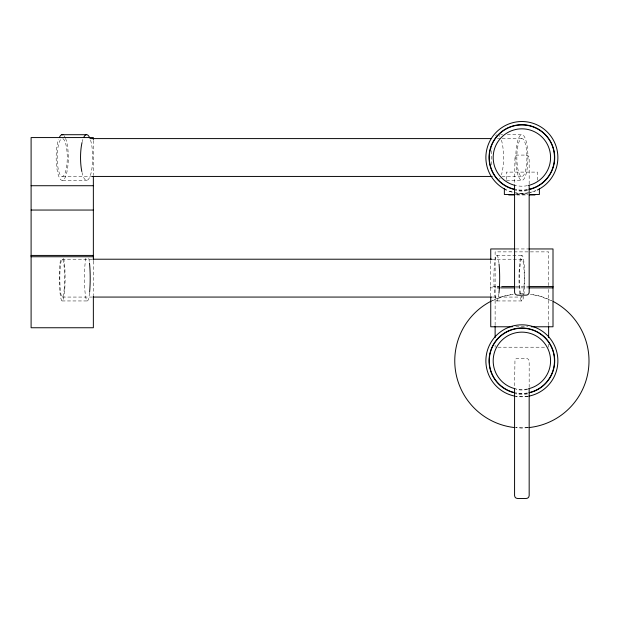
<?xml version="1.0" encoding="UTF-8"?>
<svg xmlns="http://www.w3.org/2000/svg" width="620" height="620" viewBox="0 0 620 620"><rect width="100%" height="100%" fill="white"/><g stroke="black" fill="none" stroke-linecap="round" stroke-linejoin="round"><path stroke-width="0.46" stroke-dasharray="3.1 2.33" d="M492.249 300.754L504.502 295.996L513.112 294.283A67.123 67.123 0 0 0 492.187 300.63M528.023 192.905L521.877 193.51L514.856 192.812A35.991 35.991 0 0 1 508.106 190.766L513.166 192.301M528.023 396.219L521.877 396.823L514.856 396.134M528.007 427.552L521.877 427.955L515.747 427.552M500.743 134.71L502.618 134.71M507.307 134.71L522.311 134.71A22.863 6.068 -90 0 1 526.899 170.337A22.863 6.068 -90 0 1 516.421 167.485A22.863 6.068 -90 0 1 522.311 134.71M497.325 138.593L501.193 138.593M502.161 138.593L521.513 138.593M62.589 176.436L90.652 176.436M501.921 176.436L522.241 176.436M62.666 180.311L87.048 180.311M506.432 180.311L521.443 180.311M516.847 193.99L526.899 193.99M515.995 194.478L527.76 194.478M516.847 194.967L526.899 194.967M515.801 248.953L527.953 248.953M496.581 255.339L521.676 255.339M62.062 259.214L92.055 259.214M491.714 259.214L521.707 259.214M495.915 286.556L490.653 286.556L490.653 287.866L495.915 287.866M515.786 286.556L527.969 286.556M515.786 287.866L527.969 287.866M62.395 297.065L92.395 297.065M493.016 297.065L522.04 297.065M62.023 300.948L87.118 300.948M496.984 300.948L522.079 300.948M515.801 326.779L527.953 326.779M497.984 347.208L546.592 347.208M551.498 300.754L539.253 295.996L530.635 294.283A67.123 67.123 0 0 1 551.567 300.63M548.63 285.58L548.63 251.875L495.124 251.875L495.124 325.058M548.63 289.431L548.63 325.058M548.63 344.317L548.63 347.208M537.439 180.188L537.439 172.104L506.315 172.104L506.315 180.188M529.17 184.078L529.17 157.999L528.783 156.542L527.713 155.473L526.256 155.077L517.499 155.077L516.042 155.473L514.972 156.542L514.577 184.078M529.17 387.392L529.17 361.313L528.783 359.856L527.713 358.786L526.256 358.399L517.499 358.399L516.042 358.786L514.972 359.856L514.577 386.423M495.124 345.286L495.124 347.208M490.746 260.485L490.746 296.035M93.356 140.469L93.356 175.258M93.356 261.09L93.356 294.903M528.023 427.668A67.123 67.123 0 0 1 515.732 427.668M520.126 293.725A67.123 67.123 0 0 1 523.629 293.725M527.504 393.917A33.565 33.565 0 0 1 515.329 393.747M527.573 389.453A29.186 29.186 0 0 1 516.181 389.453M527.38 189.883A32.829 32.829 0 0 1 515.468 189.712M527.38 393.196A32.829 32.829 0 0 1 515.468 393.034M527.341 189.642A32.589 32.589 0 0 1 515.522 189.472M527.473 185.659A28.698 28.698 0 0 1 516.282 185.659M527.341 392.956A32.589 32.589 0 0 1 515.522 392.793M527.473 388.972A28.698 28.698 0 0 1 516.282 388.972M62.852 138.686A18.972 5.03 -90 0 1 66.433 167.942A18.972 5.03 -90 0 1 57.885 167.106A18.972 5.03 -90 0 1 61.86 138.593M527.504 190.603A33.565 33.565 0 0 1 515.329 190.433M528.899 192.812A35.991 35.991 0 0 1 515.716 192.975M528.031 396.288A35.991 35.991 0 0 1 515.716 396.288M522.505 296.438A18.972 2.387 90 0 1 521.118 296.135M520.56 293.965A18.972 2.387 90 0 1 520.141 265.089A18.972 2.387 90 0 1 523.799 266.856A18.972 2.387 90 0 1 522.947 295.112M491.738 164.719A22.863 6.068 90 0 1 491.97 148.072M495.582 135.819A22.863 6.068 90 0 1 496.736 134.827M499.1 135.47A22.863 6.068 90 0 1 499.852 136.454M501.44 140.182A22.863 6.068 90 0 1 501.456 174.801M500.139 178.079A22.863 6.068 90 0 1 499.402 179.211M65.565 138.423A22.863 6.068 90 0 1 66.898 172.089A22.863 6.068 90 0 1 57.877 173.43A22.863 6.068 90 0 1 58.505 139.469M64.139 135.819A22.863 6.068 90 0 1 65.224 137.64M90.582 140.228A22.863 6.068 90 0 1 90.892 173.701A22.863 6.068 90 0 1 82.018 172.414M82.227 141.724A22.863 6.068 90 0 1 82.886 139.469M63.682 258.393A22.863 2.883 90 0 1 64.426 292.919A22.863 2.883 90 0 1 60.016 292.749A22.863 2.883 90 0 1 60.799 258.292M88.769 258.393A22.863 2.883 -90 0 1 89.396 262.322M89.505 293.004A22.863 2.883 -90 0 1 85.103 292.71A22.863 2.883 -90 0 1 85.893 258.292M519.785 293.841A22.863 2.883 -90 0 1 519.932 261.276A22.863 2.883 -90 0 1 524.032 262.988A22.863 2.883 -90 0 1 523.753 295.507M523.636 296.213A22.863 2.883 -90 0 1 519.986 295.399M498.868 293.965A22.863 2.883 -90 0 1 494.721 294.113A22.863 2.883 -90 0 1 494.845 261.276A22.863 2.883 -90 0 1 498.976 263.275M535.649 190.766L529.744 192.556A35.991 35.991 0 0 0 535.649 190.766M517.863 146.064A18.972 5.03 90 0 0 521.25 176.336A18.972 5.03 90 0 0 526.512 150.141A18.972 5.03 90 0 0 517.863 146.064M64.131 289.618A18.972 2.387 -90 0 0 62.527 259.323A18.972 2.387 -90 0 0 60.024 285.479A18.972 2.387 -90 0 0 64.131 289.618"/><path stroke-width="0.93" d="M61.791 134.71L86.18 134.71M89.923 138.593L491.513 138.593M91.621 176.436L492.241 176.436M31.101 185.721L93.356 185.721M515.173 194.478L504.362 194.478L504.362 188.426M529.333 194.478L539.385 194.478L539.385 188.426M508.741 194.967L514.577 194.967M529.17 194.967L535.006 194.967M31.101 210.048L93.356 210.048M514.972 248.953L490.746 248.953L490.746 259.524M528.783 248.953L553.009 248.953L553.009 326.779L531.286 326.779M31 255.424L93.457 255.424M31 256.742L93.457 256.742M93.023 259.214L491.714 259.214M497.465 286.556L499.798 286.556M501.689 286.556L514.949 286.556M528.806 286.556L553.102 286.556M497.465 287.866L499.798 287.866M500.743 287.866L514.949 287.866M528.806 287.866L553.102 287.866M93.356 297.065L492.048 297.065M512.469 326.779L490.746 326.779L490.746 296.996M548.63 326.027L548.63 337.582M529.17 186.008L529.17 292.245L528.783 293.702L527.713 294.771L526.256 295.167L517.499 295.167L516.042 294.771L514.972 293.702L514.577 292.245L514.577 185.039M529.17 389.321L529.17 495.566L528.783 497.023L527.713 498.093L526.256 498.48L517.499 498.48L516.042 498.093L514.972 497.023L514.577 495.566L514.577 388.36M495.124 326.027L495.124 337.582M93.356 139.5L93.356 137.57L31.101 137.57L31.101 327.755L93.356 327.755L93.356 295.872M93.356 176.22L93.356 260.121M553.133 301.428A67.123 67.123 0 0 1 528.899 427.583M514.856 427.583A67.123 67.123 0 0 1 491.404 301.026M514.577 189.526A32.829 32.829 0 0 1 494.752 139.019A32.829 32.829 0 0 1 549.002 139.019A32.829 32.829 0 0 1 529.178 189.526M514.577 392.84A32.829 32.829 0 0 1 494.752 342.333A32.829 32.829 0 0 1 549.002 342.333A32.829 32.829 0 0 1 529.178 392.84M514.631 189.286A32.589 32.589 0 0 1 490.04 150.559A32.589 32.589 0 0 1 528.534 125.612A32.589 32.589 0 0 1 553.838 163.874A32.589 32.589 0 0 1 529.124 189.286M515.36 185.465A28.698 28.698 0 0 1 498.193 141.314A28.698 28.698 0 0 1 545.561 141.314A28.698 28.698 0 0 1 528.387 185.465M514.631 392.599A32.589 32.589 0 0 1 490.04 353.881A32.589 32.589 0 0 1 528.534 328.925A32.589 32.589 0 0 1 553.838 367.187A32.589 32.589 0 0 1 529.124 392.599M515.36 388.779A28.698 28.698 0 0 1 498.193 344.627A28.698 28.698 0 0 1 545.561 344.627A28.698 28.698 0 0 1 528.387 388.779M506.493 190.053A35.991 35.991 0 0 1 493.683 135.137A35.991 35.991 0 0 1 550.072 135.137A35.991 35.991 0 0 1 537.261 190.053M514.856 396.134A35.991 35.991 0 0 1 491.947 340.829A35.991 35.991 0 0 1 551.808 340.829A35.991 35.991 0 0 1 528.899 396.134M59.512 137.074A22.863 6.068 90 0 1 62.977 134.827M81.825 171.554A22.863 6.068 90 0 1 82.026 142.554M83.894 137.074A22.863 6.068 90 0 1 89.613 137.64M89.489 263.144A22.863 2.883 -90 0 1 89.598 292.136M499.061 264.143A22.863 2.883 -90 0 1 498.961 293.136"/></g></svg>
